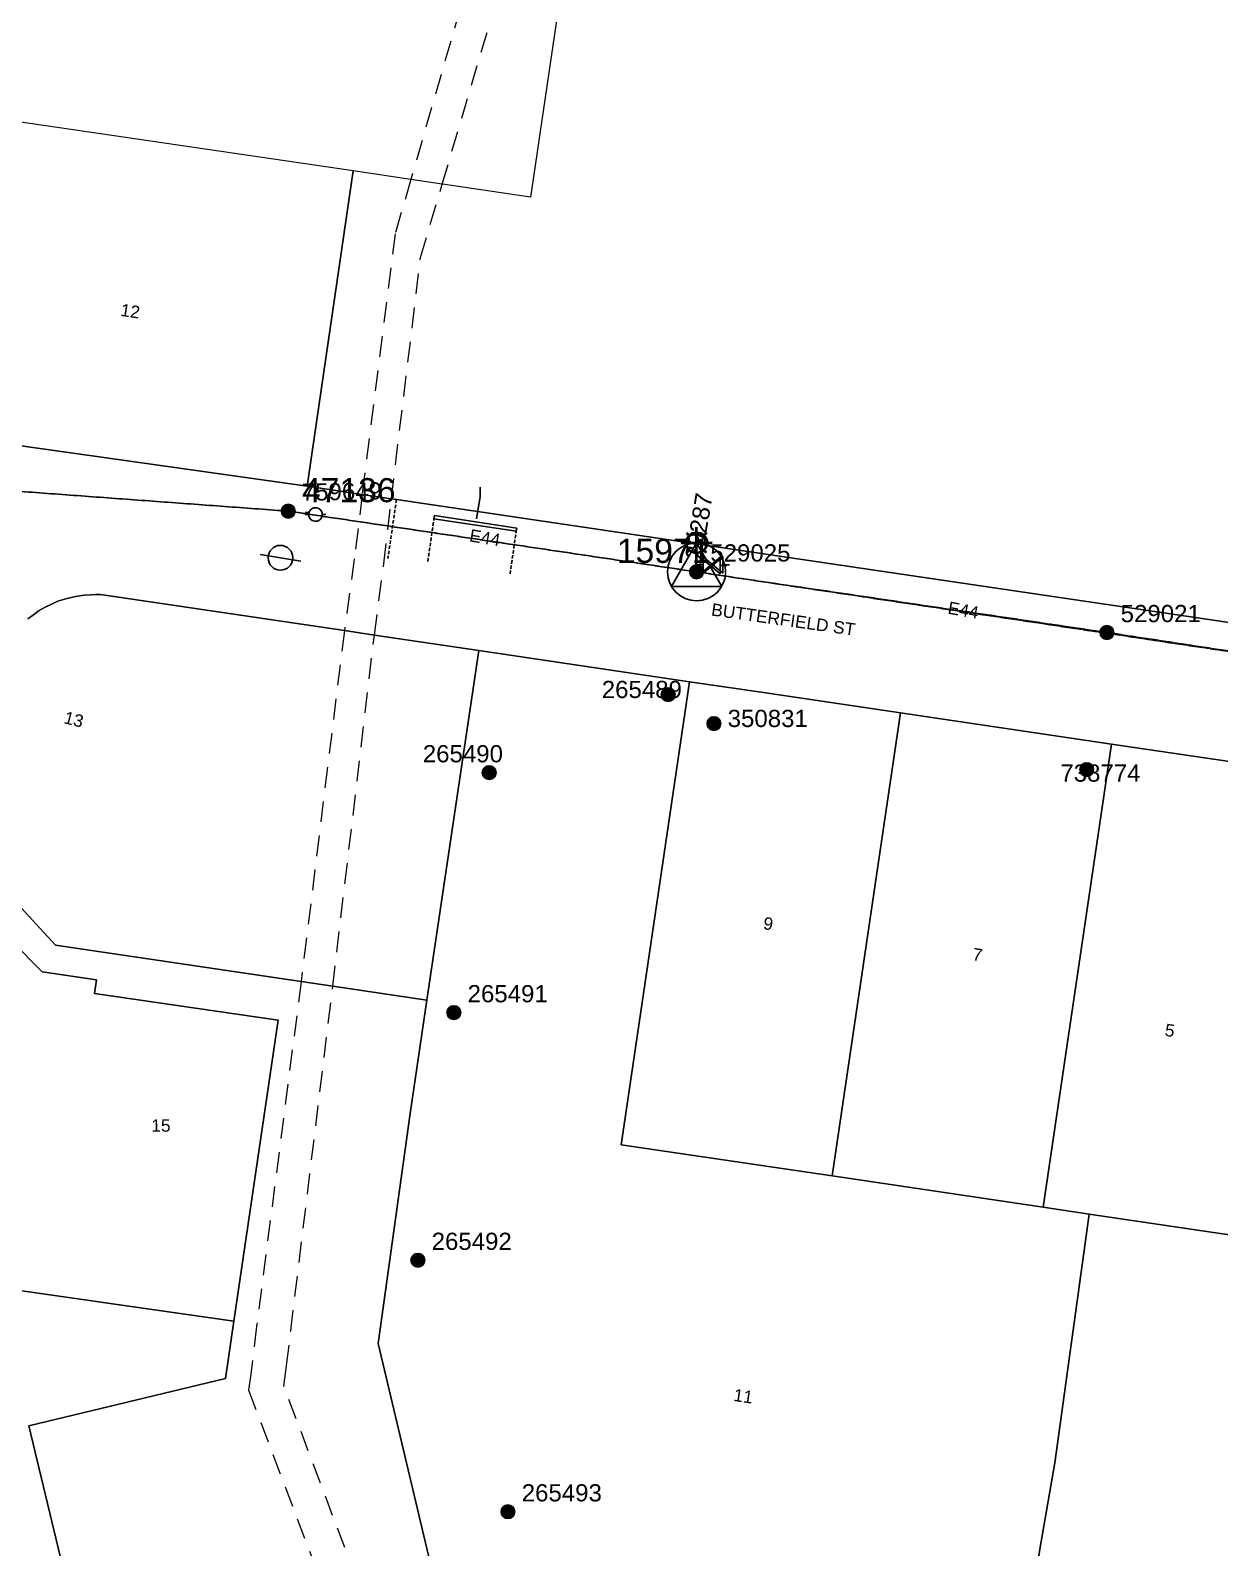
# Model space of a CAD drawing. Header units: metres. Extents: x 305195 to 306755, y 6261447 to 6263623.
# Drawn here: x 306088.4 to 306261.3, y 6262394 to 6262614.5 of the extents above; entities that cross this region are included whole.
import ezdxf
from ezdxf.enums import TextEntityAlignment as Align

# ---------------------------------------------------------------- set-up
doc = ezdxf.new("R2010")
doc.units = ezdxf.units.M
for name, pattern in [('Cable Exist OH', [1, 1, 0]), ('Dash', [5, 3, -2]), ('DASHED', [0.75, 0.5, -0.25])]:
    doc.linetypes.add(name, pattern=pattern)
doc.layers.get('0').update_dxf_attribs({"color": 6})
for name, color, linetype, lineweight in [('Cadastre Buildings_SP_EXT', 9, 'Continuous', 5), ('Cadastre Easements_SP_EXT', 9, 'Continuous', 5), ('Cadastre Land Parcels_SP_EXT', 9, 'Continuous', 5), ('Cadastre Roads_SP_EXT', 9, 'Continuous', 5)]:
    doc.layers.add(name, color=color, linetype=linetype, lineweight=lineweight)
for name, color, linetype in [('Duct_SP_EXT', 7, 'Continuous'), ('Equip_LV_EXT', 7, 'Continuous'), ('Equip_SP_HV_EXT', 7, 'Continuous'), ('Equip_SP_LV_EXT', 7, 'Continuous'), ('Equip_SP_SL_EXT', 7, 'Continuous'), ('Mains_HV_EXT', 7, 'Continuous'), ('Mains_LV_EXT', 7, 'Continuous'), ('Sub_SP_TR_HV_LV_EXT', 7, 'Continuous'), ('SupportsOH_SP_TR_HV_LV_SL_EXT', 7, 'Continuous')]:
    doc.layers.add(name, color=color, linetype=linetype)
doc.layers.add('UNKNOWN_FEATURES', color=1, linetype='DASHED', plot=False)
doc.styles.add('HVSW_LABEL', font='arial.ttf')
doc.styles.add('iecARIAL', font='arial.ttf', dxfattribs={"height": 2})
doc.styles.add('POLE_LABEL', font='arial.ttf')
doc.styles.get("Standard").update_dxf_attribs({"font": 'arial.ttf'})

# ---------------------------------------------------------------- blocks, each defined once
blk = doc.blocks.new('SUB_POLE_EXT')
blk.add_wipeout([(0, 4.22), (0.42, 4.2), (0.83, 4.14), (1.21, 4.05), (1.62, 3.9), (1.99, 3.72), (2.35, 3.51), (2.68, 3.26), (2.99, 2.99), (3.28, 2.66), (3.52, 2.34), (3.76, 1.92), (3.9, 1.62), (4.04, 1.23), (4.18, 0.63), (4.22, 0), (4.18, -0.61), (4.06, -1.15), (3.9, -1.62), (3.58, -2.24), (3.22, -2.73), (2.97, -3.01), (2.68, -3.26), (2.36, -3.5), (2, -3.72), (1.64, -3.89), (1.25, -4.03), (0.82, -4.14), (0.42, -4.2), (0, -4.22), (-0.41, -4.2), (-0.8, -4.15), (-1.21, -4.05), (-1.62, -3.9), (-1.99, -3.73), (-2.35, -3.51), (-2.68, -3.26), (-2.96, -3.02), (-3.23, -2.72), (-3.51, -2.35), (-3.71, -2.01), (-3.91, -1.6), (-4.05, -1.21), (-4.16, -0.76), (-4.22, -0.14), (-4.21, 0.39), (-4.14, 0.83), (-4.03, 1.27), (-3.9, 1.63), (-3.71, 2.02), (-3.5, 2.37), (-3.28, 2.67), (-2.99, 2.99), (-2.68, 3.27), (-2.33, 3.52), (-1.98, 3.73), (-1.63, 3.9), (-1.2, 4.05), (-0.78, 4.15), (-0.4, 4.21)])
blk.add_line((2.16, 0.48), (2.16, 0.48, 0))
blk.add_lwpolyline([(-4.22, 0, 1), (4.22, 0, 1)], format="xyb", close=True)
blk.add_lwpolyline([(2.14, 0.52), (0, 4.22), (-3.66, -2.11), (3.66, -2.11)], close=True)
for tag, height, flags, p in [('ASSET_NUM', 3.5, 8, (2, 2)), ('STREET_CODE', 0.2, 9, (1.5, 0)), ('CONSTRUCTED_VOLTAGE', 0.2, 9, (1.5, -0.2)), ('OPERATING_VOLTAGE', 0.2, 9, (1.5, -0.6)), ('OPERATED_BY', 0.2, 9, (1.5, -0.8)), ('ORIENTATION', 0.2, 9, (1.5, -1.2)), ('OWNED_BY', 0.2, 9, (1.5, -1.4)), ('SECONDARY_VOLTAGE', 0.2, 9, (1.5, -1.6)), ('STATE', 0.2, 9, (1.5, -1.8)), ('SUBSTATION_TYPE', 0.2, 9, (1.5, -2)), ('NO_PHASES', 0.2, 9, (1.5, -0.4)), ('MAINTAINED_BY', 0.2, 9, (1.5, -1)), ('USAGE', 0.2, 9, (1.5, -2.2)), ('STREETNAME', 0.2, 9, (1.5, -2.8)), ('SUBURB', 0.2, 9, (1.5, -3)), ('Z', 0.2, 1, (1.5, -3.4)), ('LEGEND', 0.2, 9, (1.5, -2.4)), ('LOCATION', 0.2, 9, (1.5, -2.6)), ('NOTES', 0.2, 9, (1.5, -3.2))]:
    blk.add_attdef(tag, text='', height=height, dxfattribs=dict(flags=flags)).set_placement(p, align=Align.MIDDLE_LEFT)
blk = doc.blocks.new('LV_OH_LINKS_OPEN_EXT')
for p, q in [((-0.17, 4.97), (-0.17, 5.46)), ((0.17, 4.97), (0.17, 5.46)), ((-0.17, 3), (-0.17, 2.5)), ((0.17, 3), (0.17, 2.5))]:
    blk.add_line(p, q)
blk.add_lwpolyline([(0, 2.99, 1), (0, 4.98, 1)], format="xyb", close=True)
at = {"flags": 9}
for tag, p in [('ACTUAL_STATUS', (0, 0)), ('CONSTRUCTED_VOLTAGE', (0, -0.2)), ('OPERATING_VOLTAGE', (0, -0.6)), ('ORIENTATION', (0, -0.8)), ('OWNED_BY', (0, -1)), ('STATE', (0, -1.2)), ('SWITCH_TYPE', (0, -1.4)), ('NO_PHASES', (0, -0.4)), ('USAGE', (0, -1.6)), ('LEGEND', (0, -1.8)), ('NOTES', (0, -2))]:
    blk.add_attdef(tag, text='', height=0.2, dxfattribs=at).set_placement(p, align=Align.MIDDLE_LEFT)
at = {"flags": 1}
blk.add_attdef('Z', (0, 0), '', height=0.2, dxfattribs=at)
blk = doc.blocks.new('LV_OH_LINKS_DISTFUSE_EXT')
for p, q in [((0, 0), (0.96, 0)), ((3.84, 0), (4.8, 0))]:
    blk.add_line(p, q)
blk.add_lwpolyline([(3.84, -1.2), (3.84, 1.2), (0.96, -1.2), (0.96, 1.2)], close=True)
at = {"flags": 9}
for tag, p in [('ACTUAL_STATUS', (0, 0)), ('CONSTRUCTED_VOLTAGE', (0, -0.2)), ('OPERATING_VOLTAGE', (0, -0.6)), ('ORIENTATION', (0, -0.8)), ('OWNED_BY', (0, -1)), ('STATE', (0, -1.2)), ('SWITCH_TYPE', (0, -1.4)), ('NO_PHASES', (0, -0.4)), ('USAGE', (0, -1.6)), ('NOTES', (0, -1.8))]:
    blk.add_attdef(tag, text='', height=0.2, dxfattribs=at).set_placement(p, align=Align.MIDDLE_LEFT)
at = {"flags": 1}
blk.add_attdef('Z', (0, 0), '', height=0.2, dxfattribs=at)
blk = doc.blocks.new('SL_LANTERN_EXT')
at = {"lineweight": 40}
for p, q in [((-1.46, 5.68), (-1.06, 5.28)), ((0, 1.97), (0, 6.47)), ((1.46, 5.68), (1.06, 5.28)), ((-2.25, 4.22), (2.25, 4.22)), ((-1.46, 2.76), (-1.06, 3.16)), ((0, 0), (0, 2.72)), ((1.46, 2.76), (1.06, 3.16))]:
    blk.add_line(p, q, dxfattribs=at)
blk.add_circle((0, 4.22), 1.5, dxfattribs=at)
at = {"style": 'iecARIAL', "flags": 8}
blk.add_attdef('ASSET_NUM', (1.5, 1.5), '', height=2.5, dxfattribs=at)
for tag, p, height, flags in [('OPERATING_VOLTAGE', (0.98, -1.65), 0.2, 9), ('ORIENTATION', (0.98, -1.85), 0.2, 9), ('OWNED_BY', (0.98, -2.05), 0.2, 9), ('STATE', (0.98, -2.25), 0.2, 9), ('CONSTRUCTED_VOLTAGE', (0.98, -0.65), 0.2, 9), ('CONTROL_TYPE', (0.98, -0.85), 0.2, 9), ('LANTERN_PURPOSE', (0.98, -1.05), 0.2, 9), ('LANTERN_TYPE', (0.98, -1.25), 0.2, 9), ('NO_PHASES', (0.98, -1.45), 0.2, 9), ('LNUMBER', (2.18, -3.25), 2.5, 8), ('USAGE', (0.98, -2.45), 0.2, 9), ('CEXIST', (0.98, -2.65), 0.2, 9), ('CNEW', (0.98, -2.85), 0.2, 9), ('CNUMBER', (0.98, -3.05), 0.2, 9), ('CREMOVE', (0.98, -3.25), 0.2, 9), ('CREPLACE', (0.98, -3.45), 0.2, 9), ('LKINGHEIGHT', (0.98, -3.65), 0.2, 9), ('LBRACKET', (0.98, -3.85), 0.2, 9), ('LBRACKETVOCAB', (0.98, -4.05), 0.2, 9), ('LCATEGORY', (0.98, -4.25), 0.2, 9), ('LCHARGE1', (0.98, -4.45), 0.2, 9), ('LCHARGE1PERCENT', (0.98, -4.65), 0.2, 9), ('LCHARGE2', (0.98, -4.85), 0.2, 9), ('LCHARGE2PERCENT', (0.98, -5.05), 0.2, 9), ('LCHARGE3', (0.98, -5.25), 0.2, 9), ('LCHARGE3PERCENT', (0.98, -5.45), 0.2, 9), ('LEXIST', (0.98, -5.65), 0.2, 9), ('LLAMP', (0.98, -5.85), 0.2, 9), ('LLAMPVOCAB', (0.98, -6.05), 0.2, 9), ('LMAST', (0.98, -6.25), 0.2, 9), ('LMASTVOCAB', (0.98, -6.45), 0.2, 9), ('LNEW', (0.98, -6.65), 0.2, 9), ('LANTNUMBER', (0.98, -6.85), 0.2, 9), ('LOUTREACH', (0.98, -7.25), 0.2, 9), ('LOUTREACHVOCAB', (0.98, -7.45), 0.2, 9), ('LRATECODE', (0.98, -7.65), 0.2, 9), ('LREMOVE', (0.98, -7.85), 0.2, 9), ('LREPLACE', (0.98, -8.05), 0.2, 9), ('LTYPE', (0.98, -8.25), 0.2, 9), ('LTYPEVOCAB', (0.98, -8.45), 0.2, 9), ('LEGEND', (0.98, -8.65), 0.2, 9), ('LOCATION', (0.98, -8.85), 0.2, 9), ('STREETNAME', (0.98, -9.25), 0.2, 9), ('SUBURB', (0.98, -9.45), 0.2, 1), ('NOTES', (0.98, -9.05), 0.2, 9)]:
    blk.add_attdef(tag, p, '', height=height, dxfattribs=dict(flags=flags))
blk = doc.blocks.new('POLE_EXT')
blk.add_hatch(color=256).paths.add_polyline_path([(-1, 0, 1), (1, 0, 1)])
blk.add_lwpolyline([(-1, 0, 1), (1, 0, 1)], format="xyb", close=True)
for tag, height, flags, p in [('pNumber', 2.5, 8, (-17.84, 2.07)), ('OWNED_BY', 0.2, 9, (1.35, -0.4)), ('SPECIAL_USE', 0.2, 9, (1.35, -0.8)), ('STATE', 0.2, 9, (1.35, -1)), ('cLV', 0.2, 9, (1.35, -1.4)), ('hDepth', 0.2, 9, (1.35, -1.6)), ('hDia', 0.2, 9, (1.35, -1.8)), ('cHV', 0.2, 9, (1.35, -2)), ('PARENT', 0.2, 9, (1.35, -0.6)), ('USAGE', 0.2, 9, (1.35, -1.2)), ('LBRACKET', 0.2, 9, (1.35, -2.2)), ('cLinedev', 0.2, 9, (1.35, -3.4)), ('pExisting', 0.2, 9, (1.35, -3.8)), ('pFooting', 0.2, 9, (1.35, -4.4)), ('LExisting', 0.2, 9, (1.35, -2.4)), ('LANTNUMBER', 0.2, 9, (1.35, -2.6)), ('LOther', 0.2, 9, (1.35, -2.8)), ('LRemove', 0.2, 9, (1.35, -3)), ('LEGEND', 0.2, 9, (1.35, -3.2)), ('LOCATION', 0.2, 9, (1.35, -3.6)), ('PFNUMBER', 0.2, 9, (1.35, -4)), ('NEWPFNUMBER', 0.2, 9, (1.35, -4.2)), ('pNew', 0.2, 9, (1.35, -4.6)), ('pRelocate', 0.2, 9, (1.35, -5)), ('pRemove', 0.2, 9, (1.35, -5.2)), ('pReplace', 0.2, 9, (1.35, -5.4)), ('pStay', 0.2, 9, (1.35, -5.6)), ('pType', 0.2, 9, (1.35, -5.8)), ('cspan', 0.2, 9, (1.35, -6)), ('STREETNAME', 0.2, 9, (1.35, -6.2)), ('SUBURB', 0.2, 9, (1.35, -6.4)), ('NOTES', 0.2, 9, (1.35, -6.6)), ('OPERATED_BY', 0.2, 9, (1.36, -7.01)), ('MAINTAINED_BY', 0.2, 9, (1.36, -6.81))]:
    blk.add_attdef(tag, text='', height=height, dxfattribs=dict(flags=flags)).set_placement(p, align=Align.MIDDLE_LEFT)
at = {"style": 'POLE_LABEL'}
for tag, height, flags, p in [('ASSET_NUM', 2.5, 8, (2, 2)), ('STRUCTURE_PLANT_NUMBER', 0.2, 9, (1.35, 0.03)), ('STREET_CODE', 0.2, 9, (1.35, -0.2))]:
    blk.add_attdef(tag, text='', height=height, dxfattribs=dict(at, flags=flags)).set_placement(p, align=Align.MIDDLE_LEFT)
at = {"flags": 1}
blk.add_attdef('Z', (1.35, -7.33), '', height=0.2, dxfattribs=at)
blk = doc.blocks.new('HV_ABS_CLOSED_EXT')
blk.add_line((-3, 6.87), (3, 6.87))
blk.add_circle((0, 6.87), 1.8)
at = {"style": 'HVSW_LABEL'}
for tag, height, flags, p in [('ASSET_NUM', 3.5, 8, (2, 2)), ('STREET_CODE', 0.2, 9, (0, -0.2))]:
    blk.add_attdef(tag, text='', height=height, dxfattribs=dict(at, flags=flags)).set_placement(p, align=Align.MIDDLE_LEFT)
at = {"flags": 1}
blk.add_attdef('Z', (0, 0), '', height=0.2, dxfattribs=at)
at = {"flags": 9}
for tag, p in [('ACTUAL_STATUS', (0, -0.4)), ('CONSTRUCTED_VOLTAGE', (0, -0.6)), ('OPERATING_VOLTAGE', (0, -1)), ('ORIENTATION', (0, -1.2)), ('OWNED_BY', (0, -1.4)), ('STATE', (0, -1.6)), ('SWITCH_TYPE', (0, -1.8)), ('NO_PHASES', (0, -0.8)), ('USAGE', (0, -2)), ('LEGEND', (0, -2.2)), ('STREETNAME', (0, -2.6)), ('SUBURB', (0, -2.8)), ('LOCATION', (0, -2.4)), ('NOTES', (0, -3))]:
    blk.add_attdef(tag, text='', height=0.2, dxfattribs=at).set_placement(p, align=Align.MIDDLE_LEFT)

msp = doc.modelspace()

# ---------------------------------------------------------------- linework, layer by layer
at = {"layer": 'Cadastre Buildings_SP_EXT', "linetype": 'Continuous'}
msp.add_lwpolyline([(306114.66, 6262280.26), (306109.68, 6262300.72), (306105.75, 6262317.22), (306109.46, 6262323.28), (306088.16, 6262411.74), (306116.75, 6262418.63), (306117.97, 6262426.95), (306078.29, 6262432.6), (306055.64, 6262435.92), (306030.51, 6262463.95), (306020.79, 6262455.31), (306024.95, 6262448.8), (306037.93, 6262424.91), (306047.24, 6262401.73), (306049.1, 6262397.09), (306061.1, 6262353.87), (306080.63, 6262272.13), (306114.66, 6262280.26)], close=True, dxfattribs=at)
at = {"layer": 'Cadastre Easements_SP_EXT', "linetype": 'Dash'}
for points in [[(306156.43, 6262636.96), (306143.71, 6262592.85), (306141.43, 6262584.96), (306136.63, 6262547.08), (306135.49, 6262537.71), (306134.04, 6262527.3), (306127.75, 6262476.29), (306121.29, 6262426.29), (306121.29, 6262426.21), (306120.43, 6262419.27), (306120.12, 6262416.92), (306120.12, 6262416.92), (306154.04, 6262327.35)], [(306158.85, 6262328.58), (306125.25, 6262417.49), (306125.64, 6262420.51), (306126.24, 6262425.56), (306132.36, 6262475.61), (306138.4, 6262526.65), (306139.79, 6262537), (306140.88, 6262546.44), (306145.12, 6262581.53), (306148.26, 6262592.17), (306161.44, 6262636.71)]]:
    msp.add_lwpolyline(points, dxfattribs=at)
at = {"layer": 'Cadastre Land Parcels_SP_EXT', "linetype": 'Continuous'}
for points in [[(306135.32, 6262594.11), (306084.66, 6262601.53), (306077.97, 6262566.26), (306080.47, 6262555.05), (306128.62, 6262548.29), (306135.32, 6262594.11)], [(306184.24, 6262519.88), (306153.57, 6262524.41), (306146.04, 6262473.58), (306143.62, 6262457.14), (306138.98, 6262423.69), (306165.05, 6262313.95), (306170.08, 6262292.83), (306199.16, 6262299.53), (306221.88, 6262304.77), (306235.17, 6262393.81), (306237.35, 6262406.39), (306242.35, 6262442.52), (306235.65, 6262443.52), (306204.97, 6262448.06), (306196.07, 6262449.37), (306174.29, 6262452.6), (306184.24, 6262519.88)], [(306194.64, 6262518.34), (306184.24, 6262519.88), (306174.29, 6262452.6), (306196.07, 6262449.37), (306204.97, 6262448.06), (306214.91, 6262515.34), (306194.64, 6262518.34)], [(306245.59, 6262510.81), (306214.91, 6262515.34), (306204.97, 6262448.06), (306235.65, 6262443.52), (306245.59, 6262510.81)], [(306276.27, 6262506.28), (306245.59, 6262510.81), (306235.65, 6262443.52), (306242.35, 6262442.52), (306266.33, 6262438.98), (306276.27, 6262506.28)], [(306124.42, 6262470.69), (306097.73, 6262474.57), (306098.02, 6262476.55), (306090.08, 6262477.7), (306081.27, 6262486.59), (306080.49, 6262485.95), (306079.68, 6262485.36), (306078.35, 6262484.54), (306084.96, 6262477.45), (306078.29, 6262432.6), (306117.97, 6262426.95), (306124.42, 6262470.69)], [(306266.33, 6262438.98), (306242.35, 6262442.52), (306237.35, 6262406.39), (306235.17, 6262393.81), (306221.88, 6262304.77), (306199.16, 6262299.53), (306170.08, 6262292.83), (306175.92, 6262268.27), (306185.37, 6262228.63), (306200.58, 6262226.41), (306284.84, 6262214.15), (306287.42, 6262231.73), (306312.6, 6262319.91), (306312.96, 6262321.18), (306313.28, 6262322.46), (306313.88, 6262325.03), (306314.16, 6262326.32), (306314.4, 6262327.63), (306314.83, 6262330.23), (306329.52, 6262429.64), (306297.01, 6262434.45), (306266.33, 6262438.98)]]:
    msp.add_lwpolyline(points, close=True, dxfattribs=at)
for points in [[(306084.29, 6262490.01), (306092.02, 6262481.59), (306127.75, 6262476.29), (306132.36, 6262475.61), (306146.04, 6262473.58), (306153.57, 6262524.41), (306153.57, 6262524.41), (306138.4, 6262526.65), (306134.04, 6262527.3), (306099.88, 6262532.35), (306098.53, 6262532.55), (306097.84, 6262532.56), (306097.16, 6262532.51), (306096.2, 6262532.46), (306095.25, 6262532.33), (306094.3, 6262532.13), (306093.34, 6262531.89), (306092.39, 6262531.56), (306091.46, 6262531.16), (306090.55, 6262530.72), (306089.67, 6262530.2), (306088.82, 6262529.61), (306088.02, 6262528.99)], [(306081.27, 6262486.59), (306090.08, 6262477.7), (306098.02, 6262476.55), (306097.73, 6262474.57), (306124.42, 6262470.69), (306117.97, 6262426.95), (306116.75, 6262418.63), (306088.16, 6262411.74), (306109.46, 6262323.28), (306105.75, 6262317.22), (306109.68, 6262300.72), (306120.86, 6262303.4), (306120.86, 6262303.4), (306157.62, 6262312.18), (306162.44, 6262313.33), (306165.05, 6262313.95), (306138.98, 6262423.69), (306143.62, 6262457.14), (306146.04, 6262473.58), (306132.36, 6262475.61), (306127.75, 6262476.29), (306092.02, 6262481.59), (306084.28, 6262490)]]:
    msp.add_lwpolyline(points, dxfattribs=at)
at = {"layer": 'Duct_SP_EXT'}
for p, q in [((306147.06, 6262543.54), (306147.1, 6262543.78)), ((306147.06, 6262543.54), (306159.03, 6262541.73)), ((306147.13, 6262544.02), (306147.1, 6262543.78)), ((306147.13, 6262544.02), (306159.1, 6262542.21)), ((306159.03, 6262541.73), (306159.06, 6262541.97)), ((306159.1, 6262542.21), (306159.06, 6262541.97))]:
    msp.add_line(p, q, dxfattribs=at)
at = {"layer": 'Duct_SP_EXT', "linetype": 'Continuous'}
msp.add_lwpolyline([(306153.77, 6262548.14), (306153.8, 6262546.8), (306153.27, 6262543.53)], dxfattribs=at)
at = {"layer": 'Mains_HV_EXT', "linetype": 'Cable Exist OH'}
msp.add_lwpolyline([(306075.02, 6262548.4), (306125.89, 6262544.66)], dxfattribs=at)
at = {"layer": 'Mains_LV_EXT', "linetype": 'Cable Exist OH'}
for points in [[(306125.89, 6262544.66), (306074.94, 6262548.41)], [(306244.91, 6262527.03), (306290.56, 6262520.1)]]:
    msp.add_lwpolyline(points, dxfattribs=at)
at = {"layer": 'UNKNOWN_FEATURES'}
for points in [[(306141.61, 6262546.34), (306140.38, 6262537.8)], [(306147.1, 6262543.78), (306146.18, 6262537.35)], [(306159.06, 6262541.97), (306158.14, 6262535.53)]]:
    msp.add_lwpolyline(points, dxfattribs=at)

# ---------------------------------------------------------------- block references
at = {"layer": 'Equip_SP_HV_EXT'}
ref = msp.add_blockref('HV_ABS_CLOSED_EXT', (306125.89, 6262544.66), dxfattribs=dict(at, rotation=170.4669173995018))
ref.add_attrib('ASSET_NUM', '47136', dxfattribs={"layer": '0', "height": 3.5, "style": 'HVSW_LABEL'}).set_placement((306127.89, 6262544.91), align=Align.BOTTOM_LEFT)
at = {"layer": 'Equip_SP_LV_EXT', "rotation": 263.0168396739437}
msp.add_blockref('LV_OH_LINKS_OPEN_EXT', (306125.89, 6262544.66), dxfattribs=at)
at = {"layer": 'Sub_SP_TR_HV_LV_EXT'}
ref = msp.add_blockref('SUB_POLE_EXT', (306185.25, 6262535.84), dxfattribs=at)
ref.add_attrib('ASSET_NUM', '15971', dxfattribs={"layer": '0', "height": 3.5}).set_placement((306187.25, 6262536.09), align=Align.BOTTOM_RIGHT)
at = {"layer": 'SupportsOH_SP_TR_HV_LV_SL_EXT'}
ref = msp.add_blockref('POLE_EXT', (306125.89, 6262544.66), dxfattribs=at)
ref.add_attrib('ASSET_NUM', '759649', dxfattribs={"layer": '0', "height": 2.5, "rotation": 1, "style": 'POLE_LABEL'}).set_placement((306127.89, 6262545.41), align=Align.BOTTOM_LEFT)
ref = msp.add_blockref('POLE_EXT', (306244.91, 6262527.03), dxfattribs=at)
ref.add_attrib('ASSET_NUM', '529021', dxfattribs={"layer": '0', "height": 2.5, "style": 'POLE_LABEL'}).set_placement((306246.91, 6262527.78), align=Align.BOTTOM_LEFT)
ref = msp.add_blockref('POLE_EXT', (306181.12, 6262518), dxfattribs=at)
ref.add_attrib('ASSET_NUM', '265489', dxfattribs={"layer": '0', "height": 2.5, "style": 'POLE_LABEL'}).set_placement((306183.12, 6262518.75), align=Align.MIDDLE_RIGHT)
ref = msp.add_blockref('POLE_EXT', (306187.77, 6262513.79), dxfattribs=at)
ref.add_attrib('ASSET_NUM', '350831', dxfattribs={"layer": '0', "height": 2.5, "style": 'POLE_LABEL'}).set_placement((306189.77, 6262514.54), align=Align.MIDDLE_LEFT)
ref = msp.add_blockref('POLE_EXT', (306155.1, 6262506.66), dxfattribs=at)
ref.add_attrib('ASSET_NUM', '265490', dxfattribs={"layer": '0', "height": 2.5, "style": 'POLE_LABEL'}).set_placement((306157.1, 6262507.41), align=Align.BOTTOM_RIGHT)
ref = msp.add_blockref('POLE_EXT', (306241.97, 6262507.1), dxfattribs=at)
ref.add_attrib('ASSET_NUM', '738774', dxfattribs={"layer": '0', "height": 2.5, "style": 'POLE_LABEL'}).set_placement((306243.97, 6262507.85), align=Align.TOP_CENTER)
ref = msp.add_blockref('POLE_EXT', (306149.96, 6262471.79), dxfattribs=at)
ref.add_attrib('ASSET_NUM', '265491', dxfattribs={"layer": '0', "height": 2.5, "style": 'POLE_LABEL'}).set_placement((306151.96, 6262472.54), align=Align.BOTTOM_LEFT)
ref = msp.add_blockref('POLE_EXT', (306144.73, 6262435.81), dxfattribs=at)
ref.add_attrib('ASSET_NUM', '265492', dxfattribs={"layer": '0', "height": 2.5, "style": 'POLE_LABEL'}).set_placement((306146.73, 6262436.56), align=Align.BOTTOM_LEFT)
ref = msp.add_blockref('POLE_EXT', (306157.83, 6262399.26), dxfattribs=at)
ref.add_attrib('ASSET_NUM', '265493', dxfattribs={"layer": '0', "height": 2.5, "style": 'POLE_LABEL'}).set_placement((306159.83, 6262400.01), align=Align.BOTTOM_LEFT)

# ---------------------------------------------------------------- texts
at = {"layer": 'Cadastre Land Parcels_SP_EXT'}
for s, rotation, p in [('12', 351.4071, (306101.41, 6262573.05)), ('13', 345.9003, (306093.14, 6262513.87)), ('9', 351.6016, (306194.85, 6262483.93)), ('7', 351.6011, (306225.28, 6262479.43)), ('5', 351.6011, (306253.24, 6262468.42)), ('15', 0.4855, (306105.98, 6262454.47)), ('11', 351.6015, (306190.53, 6262415.38))]:
    msp.add_text(s, height=1.8, rotation=rotation, dxfattribs=at).set_placement(p)
at = {"layer": 'Mains_LV_EXT'}
for rotation, p in [(350.4365, (306152.13, 6262540.28)), (349.7955, (306221.68, 6262529.78))]:
    msp.add_text('E44', height=1.8, rotation=rotation, dxfattribs=at).set_placement(p)

# ---------------------------------------------------------------- next in the draw order: linework, layer by layer
at = {"layer": 'Cadastre Land Parcels_SP_EXT', "linetype": 'Continuous'}
msp.add_lwpolyline([(306281.11, 6262608.59), (306286.3, 6262643.76), (306290.63, 6262673.14), (306199.16, 6262686.6), (306217.03, 6262807.88), (306193.63, 6262811.13), (306189.36, 6262782.14), (306161.1, 6262590.28), (306148.31, 6262592.16), (306148.26, 6262592.17), (306143.71, 6262592.85), (306135.32, 6262594.11), (306128.62, 6262548.29), (306136.63, 6262547.08), (306140.88, 6262546.44), (306141.62, 6262546.33), (306194.37, 6262538.54), (306271.23, 6262527.21), (306277.94, 6262573.11), (306275.95, 6262573.43), (306281.11, 6262608.59)], close=True, dxfattribs=at)
at = {"layer": 'Cadastre Roads_SP_EXT', "linetype": 'Continuous'}
for points in [[(306271.23, 6262527.21), (306194.37, 6262538.54), (306194.37, 6262538.54), (306141.62, 6262546.33), (306140.88, 6262546.44), (306136.63, 6262547.08), (306128.62, 6262548.29), (306080.47, 6262555.05)], [(306088.02, 6262528.99), (306088.82, 6262529.61), (306089.67, 6262530.2), (306090.55, 6262530.72), (306091.46, 6262531.16), (306092.39, 6262531.56), (306093.34, 6262531.89), (306094.3, 6262532.13), (306095.25, 6262532.33), (306096.2, 6262532.46), (306097.16, 6262532.51), (306097.84, 6262532.56), (306098.53, 6262532.55), (306099.88, 6262532.35), (306134.04, 6262527.3), (306138.4, 6262526.65), (306153.57, 6262524.41), (306184.24, 6262519.88), (306194.64, 6262518.34), (306214.91, 6262515.34), (306245.59, 6262510.81), (306276.27, 6262506.28)]]:
    msp.add_lwpolyline(points, dxfattribs=at)
at = {"layer": 'Mains_HV_EXT', "linetype": 'Cable Exist OH'}
for points in [[(306125.89, 6262544.66), (306185.25, 6262535.84)], [(306295.73, 6262519.31), (306185.25, 6262535.84)]]:
    msp.add_lwpolyline(points, dxfattribs=at)
at = {"layer": 'Mains_LV_EXT', "linetype": 'Cable Exist OH'}
for points in [[(306185.25, 6262535.84), (306125.89, 6262544.66)], [(306185.25, 6262535.84), (306244.91, 6262527.03)]]:
    msp.add_lwpolyline(points, dxfattribs=at)

# ---------------------------------------------------------------- next in the draw order: block references
at = {"layer": 'Equip_LV_EXT'}
for p in [(306184.84, 6262536.75), (306185.25, 6262536.84)]:
    msp.add_blockref('LV_OH_LINKS_DISTFUSE_EXT', p, dxfattribs=at)
at = {"layer": 'Equip_SP_SL_EXT'}
ref = msp.add_blockref('SL_LANTERN_EXT', (306185.25, 6262535.84), dxfattribs=at)
ref.add_attrib('ASSET_NUM', '29287', dxfattribs={"layer": '0', "height": 2.5, "rotation": 80.4783, "style": 'iecARIAL'}).set_placement((306186.75, 6262537.34), align=Align.BOTTOM_LEFT)
at = {"layer": 'SupportsOH_SP_TR_HV_LV_SL_EXT'}
ref = msp.add_blockref('POLE_EXT', (306185.25, 6262535.84), dxfattribs=at)
ref.add_attrib('ASSET_NUM', '529025', dxfattribs={"layer": '0', "height": 2.5, "style": 'POLE_LABEL'}).set_placement((306187.25, 6262536.59), align=Align.BOTTOM_LEFT)

# ---------------------------------------------------------------- next in the draw order: texts
at = {"layer": 'Cadastre Roads_SP_EXT'}
msp.add_text('BUTTERFIELD ST', height=1.8, rotation=351.9322, dxfattribs=at).set_placement((306187.3, 6262529.51))

doc.saveas('drawing.dxf')
